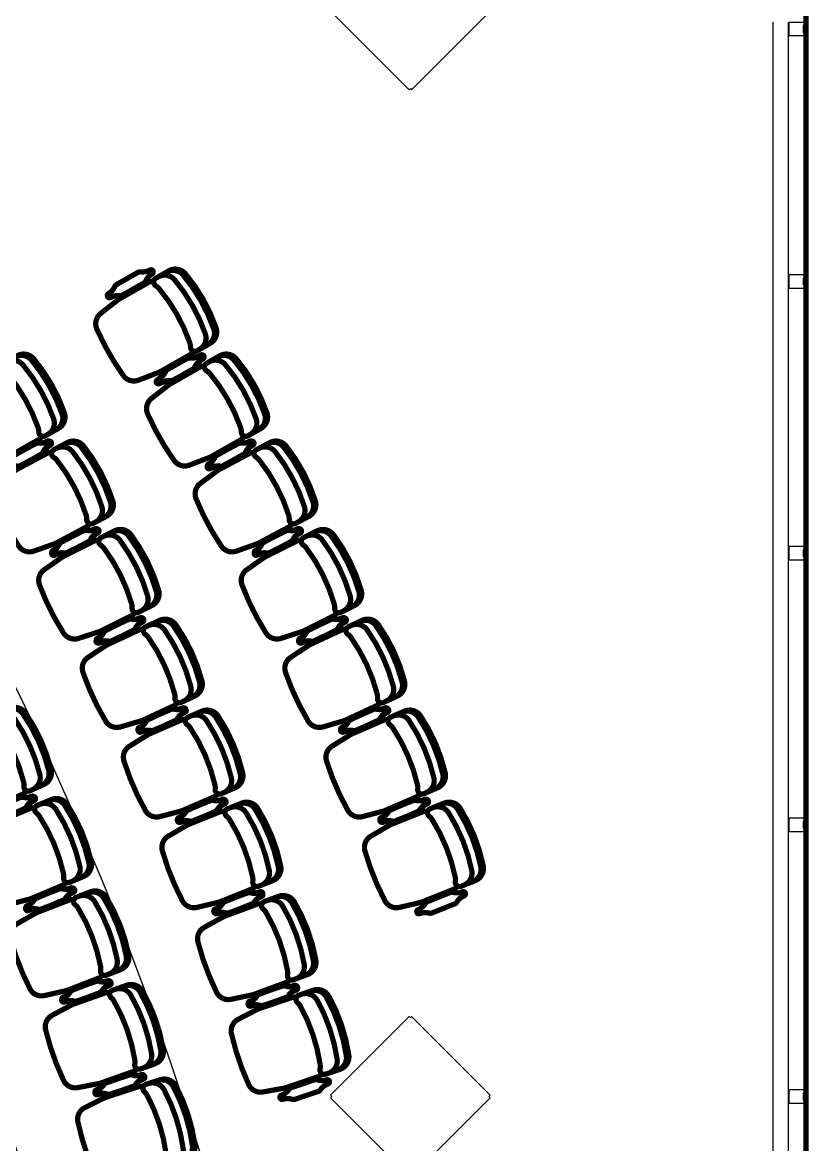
# Model space of a CAD drawing. Header units: metres. Extents: x -331 to 2982, y 362 to 2539.
# Drawn here: x 2875.97 to 2880.49, y 1351.55 to 1358.01 of the extents above; entities that cross this region are included whole.
import ezdxf

# ---------------------------------------------------------------- set-up
doc = ezdxf.new("R2010")
doc.units = ezdxf.units.M
doc.layers.get('0').update_dxf_attribs({"color": 251})
for name, color, linetype in [('CX', 251, 'Continuous'), ('Est', 251, 'Continuous'), ('Pis', 251, 'Continuous')]:
    doc.layers.add(name, color=color, linetype=linetype)

# ---------------------------------------------------------------- blocks, each defined once
blk = doc.blocks.new('XR_BL2_AND_MON-REV15$0$PERFIL_UNIT_ALCOA')
at = {"layer": 'CX', "color": 6}
for p, q in [((-21.3, 13.4), (-15.2, 13.4)), ((30.6, 13.4), (24.4, 13.4))]:
    blk.add_line(p, q, dxfattribs=at)
at = {"layer": 'CX'}
blk.add_lwpolyline([(-15.2, 19.2), (-15.2, 13.4), (-33.6, 13.4), (-33.6, 19.2), (-35.4, 19.2), (-35.4, 99.2), (44.6, 99.2), (44.6, 19.2), (42.9, 19.2), (42.9, 13.4), (24.4, 13.4), (24.4, 19.2)], close=True, dxfattribs=at)
blk = doc.blocks.new('XR_BL2_AND_MON-REV15$0$P_M')
at = {"layer": 'Est'}
blk.add_lwpolyline([(0.4596, -0.4313), (0.4525, -0.4243), (0.4596, -0.4172), (0.0071, 0.0354), (0, 0.0283), (-0.0071, 0.0354), (-0.4596, -0.4172), (-0.4525, -0.4243), (-0.4596, -0.4313), (-0.0071, -0.8839), (0, -0.8768), (0.0071, -0.8839)], close=True, dxfattribs=at)

msp = doc.modelspace()

# ---------------------------------------------------------------- linework, layer by layer
at = {"lineweight": 0}
msp.add_lwpolyline([(2869.5298, 1361.5637), (2869.5298, 1329.6266, 1.000162), (2878.2698, 1329.6252), (2878.2673, 1329.9558), (2880.2823, 1329.9558), (2880.2823, 1329.8808), (2880.4723, 1329.8808), (2880.4723, 1361.2808), (2880.2823, 1361.2808), (2880.2823, 1361.2058), (2878.2698, 1361.2058, 1.0398), (2869.5298, 1361.5663, 0.005135)], format="xyb", close=True, dxfattribs=at)
at = {"layer": 'Pis'}
for p, q in [((2880.2823, 1358.0108), (2880.2823, 1348.6986)), ((2880.3723, 1348.6975), (2880.3723, 1358.0108)), ((2880.3723, 1348.6975), (2880.3723, 1358.0108)), ((2880.4622, 1348.6975), (2880.4622, 1358.0108)), ((2880.4723, 1348.6975), (2880.4723, 1358.0108))]:
    msp.add_line(p, q, dxfattribs=at)
at = {"layer": 'Pis', "const_width": 0.03}
for points in [[(2869.5298, 1361.5637), (2869.5298, 1329.6266, 1.000162), (2878.2698, 1329.6252), (2878.2673, 1329.9558), (2880.2823, 1329.9558), (2880.2823, 1329.8808), (2880.4723, 1329.8808), (2880.4723, 1361.2808), (2880.2823, 1361.2808), (2880.2823, 1361.2058), (2878.2698, 1361.2058, 1.0398), (2869.5298, 1361.5663, 0.005135)], [(2876.5406, 1356.4394), (2876.666, 1356.5106, 0.164851), (2876.6745, 1356.5202, -0.162089), (2876.7117, 1356.5625, 1), (2876.6994, 1356.5842, -0.162089), (2876.644, 1356.5739, 0.164851), (2876.6314, 1356.5714), (2876.5061, 1356.5003, 0.164851), (2876.4975, 1356.4907, -0.162089), (2876.4603, 1356.4484, 1), (2876.4726, 1356.4266, -0.162089), (2876.528, 1356.437, 0.164851)], [(2876.9281, 1356.1669, 0.08991), (2876.7519, 1356.477, 0.086278), (2876.7323, 1356.4936, -0.57735), (2876.7326, 1356.5369), (2876.8084, 1356.58, -0.36261), (2876.903, 1356.5629, -0.08991), (2877.0792, 1356.2527, -0.36261), (2877.0455, 1356.1626), (2876.9697, 1356.1196, -0.57735), (2876.9324, 1356.1415, 0.086278)], [(2876.0557, 1355.678, 0.08991), (2875.8794, 1355.9882, 0.086278), (2875.8598, 1356.0048, -0.57735), (2875.8601, 1356.0481), (2875.9359, 1356.0912, -0.36261), (2876.0305, 1356.074, -0.08991), (2876.2067, 1355.7638, -0.36261), (2876.173, 1355.6738), (2876.0972, 1355.6308, -0.57735), (2876.0599, 1355.6527, 0.086278)], [(2876.7791, 1355.9951, -0.164851), (2876.7876, 1356.0047), (2876.9129, 1356.0758, -0.164851), (2876.9255, 1356.0783, 0.162089), (2876.9809, 1356.0886, -1), (2876.9933, 1356.0669, 0.162089), (2876.956, 1356.0246, -0.164851), (2876.9475, 1356.015), (2876.8222, 1355.9438, -0.164851), (2876.8096, 1355.9414, 0.162089), (2876.7542, 1355.931, -1), (2876.7418, 1355.9528, 0.162089)], [(2876.8332, 1355.9506), (2876.9585, 1356.0217, 0.164851), (2876.967, 1356.0313, -0.162089), (2877.0042, 1356.0736, 1), (2876.9919, 1356.0954, -0.162089), (2876.9365, 1356.085, 0.164851), (2876.9239, 1356.0826), (2876.7986, 1356.0114, 0.164851), (2876.79, 1356.0018, -0.162089), (2876.7528, 1355.9595, 1), (2876.7651, 1355.9378, -0.162089), (2876.8205, 1355.9481, 0.164851)], [(2877.2206, 1355.678, 0.08991), (2877.0444, 1355.9882, 0.086278), (2877.0248, 1356.0048, -0.57735), (2877.0251, 1356.0481), (2877.1009, 1356.0912, -0.36261), (2877.1955, 1356.074, -0.08991), (2877.3717, 1355.7638, -0.36261), (2877.338, 1355.6738), (2877.2622, 1355.6308, -0.57735), (2877.2249, 1355.6527, 0.086278)], [(2875.9066, 1355.5062, -0.164851), (2875.9151, 1355.5158), (2876.0404, 1355.587, -0.164851), (2876.0531, 1355.5894, 0.162089), (2876.1085, 1355.5998, -1), (2876.1208, 1355.578, 0.162089), (2876.0836, 1355.5357, -0.164851), (2876.075, 1355.5261), (2875.9497, 1355.4549, -0.164851), (2875.9371, 1355.4525, 0.162089), (2875.8817, 1355.4422, -1), (2875.8694, 1355.4639, 0.162089)], [(2875.9518, 1355.4584), (2876.079, 1355.5262, 0.164851), (2876.0878, 1355.5355, -0.162089), (2876.1262, 1355.5768, 1), (2876.1144, 1355.5989, -0.162089), (2876.0588, 1355.5901, 0.164851), (2876.0461, 1355.588), (2875.9189, 1355.5202, 0.164851), (2875.9101, 1355.5108, -0.162089), (2875.8717, 1355.4696, 1), (2875.8835, 1355.4475, -0.162089), (2875.9392, 1355.4563, 0.164851)], [(2876.3318, 1355.1755, 0.08991), (2876.164, 1355.4903, 0.086278), (2876.1449, 1355.5075, -0.57735), (2876.1464, 1355.5507), (2876.2233, 1355.5917, -0.36261), (2876.3174, 1355.5721, -0.08991), (2876.4852, 1355.2572, -0.36261), (2876.449, 1355.1681), (2876.3721, 1355.1271, -0.57735), (2876.3354, 1355.1501, 0.086278)], [(2877.0716, 1355.5062, -0.164851), (2877.0801, 1355.5158), (2877.2054, 1355.587, -0.164851), (2877.218, 1355.5894, 0.162089), (2877.2735, 1355.5998, -1), (2877.2858, 1355.578, 0.162089), (2877.2486, 1355.5357, -0.164851), (2877.24, 1355.5261), (2877.1147, 1355.4549, -0.164851), (2877.1021, 1355.4525, 0.162089), (2877.0467, 1355.4422, -1), (2877.0343, 1355.4639, 0.162089)], [(2877.1168, 1355.4584), (2877.244, 1355.5262, 0.164851), (2877.2528, 1355.5355, -0.162089), (2877.2912, 1355.5768, 1), (2877.2794, 1355.5989, -0.162089), (2877.2238, 1355.5901, 0.164851), (2877.2111, 1355.588), (2877.0839, 1355.5202, 0.164851), (2877.0751, 1355.5108, -0.162089), (2877.0367, 1355.4696, 1), (2877.0485, 1355.4475, -0.162089), (2877.1042, 1355.4563, 0.164851)], [(2877.4968, 1355.1755, 0.08991), (2877.329, 1355.4903, 0.086278), (2877.3099, 1355.5075, -0.57735), (2877.3114, 1355.5507), (2877.3883, 1355.5917, -0.36261), (2877.4824, 1355.5721, -0.08991), (2877.6501, 1355.2572, -0.36261), (2877.614, 1355.1681), (2877.5371, 1355.1271, -0.57735), (2877.5003, 1355.1501, 0.086278)], [(2876.1782, 1355.0078, -0.164851), (2876.187, 1355.0172), (2876.3142, 1355.0849, -0.164851), (2876.3268, 1355.087, 0.162089), (2876.3825, 1355.0959, -1), (2876.3942, 1355.0738, 0.162089), (2876.3559, 1355.0325, -0.164851), (2876.3471, 1355.0232), (2876.2199, 1354.9554, -0.164851), (2876.2072, 1354.9533, 0.162089), (2876.1516, 1354.9445, -1), (2876.1398, 1354.9665, 0.162089)], [(2876.2214, 1354.9584), (2876.3503, 1355.0227, 0.164851), (2876.3594, 1355.0318, -0.162089), (2876.3989, 1355.072, 1), (2876.3877, 1355.0944, -0.162089), (2876.3318, 1355.0871, 0.164851), (2876.3191, 1355.0854), (2876.1901, 1355.021, 0.164851), (2876.1811, 1355.0119, -0.162089), (2876.1416, 1354.9717, 1), (2876.1528, 1354.9493, -0.162089), (2876.2086, 1354.9567, 0.164851)], [(2876.5936, 1354.6653, 0.08991), (2876.4344, 1354.9846, 0.086278), (2876.4157, 1355.0022, -0.57735), (2876.4183, 1355.0454), (2876.4963, 1355.0843, -0.36261), (2876.5898, 1355.0621, -0.08991), (2876.7491, 1354.7428, -0.36261), (2876.7105, 1354.6548), (2876.6325, 1354.6159, -0.57735), (2876.5964, 1354.6398, 0.086278)], [(2877.3432, 1355.0078, -0.164851), (2877.352, 1355.0172), (2877.4791, 1355.0849, -0.164851), (2877.4918, 1355.087, 0.162089), (2877.5475, 1355.0959, -1), (2877.5592, 1355.0738, 0.162089), (2877.5209, 1355.0325, -0.164851), (2877.5121, 1355.0232), (2877.3849, 1354.9554, -0.164851), (2877.3722, 1354.9533, 0.162089), (2877.3165, 1354.9445, -1), (2877.3048, 1354.9665, 0.162089)], [(2877.3864, 1354.9584), (2877.5153, 1355.0227, 0.164851), (2877.5244, 1355.0318, -0.162089), (2877.5639, 1355.072, 1), (2877.5527, 1355.0944, -0.162089), (2877.4968, 1355.0871, 0.164851), (2877.4841, 1355.0854), (2877.3551, 1355.021, 0.164851), (2877.3461, 1355.0119, -0.162089), (2877.3066, 1354.9717, 1), (2877.3178, 1354.9493, -0.162089), (2877.3736, 1354.9567, 0.164851)], [(2877.7586, 1354.6653, 0.08991), (2877.5993, 1354.9846, 0.086278), (2877.5807, 1355.0022, -0.57735), (2877.5833, 1355.0454), (2877.6613, 1355.0843, -0.36261), (2877.7548, 1355.0621, -0.08991), (2877.914, 1354.7428, -0.36261), (2877.8755, 1354.6548), (2877.7975, 1354.6159, -0.57735), (2877.7614, 1354.6398, 0.086278)], [(2876.4354, 1354.5018, -0.164851), (2876.4445, 1354.5109), (2876.5735, 1354.5753, -0.164851), (2876.5862, 1354.577, 0.162089), (2876.6421, 1354.5843, -1), (2876.6532, 1354.562, 0.162089), (2876.6137, 1354.5217, -0.164851), (2876.6047, 1354.5126), (2876.4757, 1354.4483, -0.164851), (2876.463, 1354.4466, 0.162089), (2876.4071, 1354.4392, -1), (2876.396, 1354.4616, 0.162089)], [(2876.4765, 1354.4509), (2876.6071, 1354.5117, 0.164851), (2876.6164, 1354.5206, -0.162089), (2876.657, 1354.5597, 1), (2876.6464, 1354.5824, -0.162089), (2876.5904, 1354.5766, 0.164851), (2876.5776, 1354.5752), (2876.4469, 1354.5144, 0.164851), (2876.4377, 1354.5055, -0.162089), (2876.3971, 1354.4663, 1), (2876.4076, 1354.4437, -0.162089), (2876.4637, 1354.4495, 0.164851)], [(2876.8406, 1354.1479, 0.08991), (2876.6901, 1354.4713, 0.086278), (2876.6719, 1354.4894, -0.57735), (2876.6757, 1354.5326), (2876.7547, 1354.5693, -0.36261), (2876.8476, 1354.5446, -0.08991), (2876.9981, 1354.2212, -0.36261), (2876.9572, 1354.1342), (2876.8782, 1354.0974, -0.57735), (2876.8428, 1354.1223, 0.086278)], [(2877.6004, 1354.5018, -0.164851), (2877.6095, 1354.5109), (2877.7385, 1354.5753, -0.164851), (2877.7512, 1354.577, 0.162089), (2877.8071, 1354.5843, -1), (2877.8182, 1354.562, 0.162089), (2877.7787, 1354.5217, -0.164851), (2877.7697, 1354.5126), (2877.6407, 1354.4483, -0.164851), (2877.628, 1354.4466, 0.162089), (2877.5721, 1354.4392, -1), (2877.561, 1354.4616, 0.162089)], [(2877.6415, 1354.4509), (2877.7721, 1354.5117, 0.164851), (2877.7814, 1354.5206, -0.162089), (2877.822, 1354.5597, 1), (2877.8114, 1354.5824, -0.162089), (2877.7554, 1354.5766, 0.164851), (2877.7426, 1354.5752), (2877.6119, 1354.5144, 0.164851), (2877.6026, 1354.5055, -0.162089), (2877.5621, 1354.4663, 1), (2877.5726, 1354.4437, -0.162089), (2877.6287, 1354.4495, 0.164851)], [(2878.0056, 1354.1479, 0.08991), (2877.8551, 1354.4713, 0.086278), (2877.8369, 1354.4894, -0.57735), (2877.8407, 1354.5326), (2877.9197, 1354.5693, -0.36261), (2878.0126, 1354.5446, -0.08991), (2878.1631, 1354.2212, -0.36261), (2878.1222, 1354.1342), (2878.0432, 1354.0974, -0.57735), (2878.0078, 1354.1223, 0.086278)], [(2875.9724, 1353.6402, 0.08991), (2875.8246, 1353.9649, 0.086278), (2875.8066, 1353.9832, -0.57735), (2875.8107, 1354.0263), (2875.8901, 1354.0624, -0.36261), (2875.9827, 1354.0369, -0.08991), (2876.1305, 1353.7122, -0.36261), (2876.0889, 1353.6255), (2876.0096, 1353.5894, -0.57735), (2875.9743, 1353.6146, 0.086278)], [(2876.6781, 1353.9887, -0.164851), (2876.6874, 1353.9976), (2876.8181, 1354.0584, -0.164851), (2876.8308, 1354.0598, 0.162089), (2876.8869, 1354.0656, -1), (2876.8975, 1354.0429, 0.162089), (2876.8569, 1354.0038, -0.164851), (2876.8476, 1353.9949), (2876.717, 1353.9341, -0.164851), (2876.7042, 1353.9327, 0.162089), (2876.6481, 1353.9269, -1), (2876.6376, 1353.9496, 0.162089)], [(2876.717, 1353.9363), (2876.8493, 1353.9935, 0.164851), (2876.8588, 1354.0022, -0.162089), (2876.9004, 1354.0402, 1), (2876.8905, 1354.0631, -0.162089), (2876.8343, 1354.0588, 0.164851), (2876.8215, 1354.0578), (2876.6892, 1354.0005, 0.164851), (2876.6797, 1353.9919, -0.162089), (2876.6381, 1353.9539, 1), (2876.648, 1353.931, -0.162089), (2876.7042, 1353.9353, 0.164851)], [(2877.0729, 1353.6235, 0.08991), (2876.9311, 1353.9509, 0.086278), (2876.9134, 1353.9696, -0.57735), (2876.9184, 1354.0126), (2876.9984, 1354.0472, -0.36261), (2877.0906, 1354.0199, -0.08991), (2877.2323, 1353.6925, -0.36261), (2877.1891, 1353.6067), (2877.1091, 1353.5721, -0.57735), (2877.0743, 1353.5979, 0.086278)], [(2877.8431, 1353.9887, -0.164851), (2877.8524, 1353.9976), (2877.9831, 1354.0584, -0.164851), (2877.9958, 1354.0598, 0.162089), (2878.0519, 1354.0656, -1), (2878.0625, 1354.0429, 0.162089), (2878.0219, 1354.0038, -0.164851), (2878.0126, 1353.9949), (2877.882, 1353.9341, -0.164851), (2877.8692, 1353.9327, 0.162089), (2877.8131, 1353.9269, -1), (2877.8026, 1353.9496, 0.162089)], [(2877.882, 1353.9363), (2878.0143, 1353.9935, 0.164851), (2878.0238, 1354.0022, -0.162089), (2878.0654, 1354.0402, 1), (2878.0555, 1354.0631, -0.162089), (2877.9993, 1354.0588, 0.164851), (2877.9865, 1354.0578), (2877.8542, 1354.0005, 0.164851), (2877.8447, 1353.9919, -0.162089), (2877.8031, 1353.9539, 1), (2877.813, 1353.931, -0.162089), (2877.8692, 1353.9353, 0.164851)], [(2878.2378, 1353.6235, 0.08991), (2878.0961, 1353.9509, 0.086278), (2878.0784, 1353.9696, -0.57735), (2878.0834, 1354.0126), (2878.1634, 1354.0472, -0.36261), (2878.2556, 1354.0199, -0.08991), (2878.3973, 1353.6925, -0.36261), (2878.3541, 1353.6067), (2878.2741, 1353.5721, -0.57735), (2878.2393, 1353.5979, 0.086278)], [(2875.8086, 1353.4824, -0.164851), (2875.8179, 1353.4912), (2875.9491, 1353.5509, -0.164851), (2875.9619, 1353.5522, 0.162089), (2876.018, 1353.5576, -1), (2876.0284, 1353.5348, 0.162089), (2875.9875, 1353.496, -0.164851), (2875.9781, 1353.4872), (2875.8469, 1353.4275, -0.164851), (2875.8342, 1353.4262, 0.162089), (2875.7781, 1353.4209, -1), (2875.7677, 1353.4436, 0.162089)], [(2875.8489, 1353.4307), (2875.9817, 1353.4866, 0.164851), (2875.9913, 1353.4951, -0.162089), (2876.0333, 1353.5327, 1), (2876.0236, 1353.5558, -0.162089), (2875.9673, 1353.552, 0.164851), (2875.9545, 1353.5511), (2875.8217, 1353.4952, 0.164851), (2875.8121, 1353.4867, -0.162089), (2875.7701, 1353.4491, 1), (2875.7798, 1353.426, -0.162089), (2875.836, 1353.4298, 0.164851)], [(2876.2015, 1353.1143, 0.08991), (2876.0631, 1353.4432, 0.086278), (2876.0456, 1353.462, -0.57735), (2876.051, 1353.5049), (2876.1313, 1353.5387, -0.36261), (2876.2232, 1353.5106, -0.08991), (2876.3617, 1353.1818, -0.36261), (2876.3175, 1353.0963), (2876.2372, 1353.0625, -0.57735), (2876.2027, 1353.0887, 0.086278)], [(2876.9427, 1353.415), (2877.0765, 1353.4686, 0.164851), (2877.0862, 1353.477, -0.162089), (2877.1288, 1353.5139, 1), (2877.1195, 1353.5371, -0.162089), (2877.0632, 1353.5343, 0.164851), (2877.0504, 1353.5336), (2876.9167, 1353.48, 0.164851), (2876.9069, 1353.4716, -0.162089), (2876.8643, 1353.4347, 1), (2876.8736, 1353.4115, -0.162089), (2876.9299, 1353.4143, 0.164851)], [(2876.9061, 1353.4688, -0.164851), (2876.9157, 1353.4774), (2877.0479, 1353.5347, -0.164851), (2877.0607, 1353.5357, 0.162089), (2877.1169, 1353.54, -1), (2877.1268, 1353.5171, 0.162089), (2877.0852, 1353.4791, -0.164851), (2877.0757, 1353.4704), (2876.9435, 1353.4132, -0.164851), (2876.9307, 1353.4122, 0.162089), (2876.8745, 1353.4079, -1), (2876.8645, 1353.4308, 0.162089)], [(2877.2899, 1353.0927, 0.08991), (2877.1571, 1353.4238, 0.086278), (2877.1399, 1353.4429, -0.57735), (2877.1461, 1353.4858), (2877.227, 1353.5182, -0.36261), (2877.3184, 1353.4885, -0.08991), (2877.4512, 1353.1574, -0.36261), (2877.4057, 1353.0727), (2877.3248, 1353.0403, -0.57735), (2877.2907, 1353.067, 0.086278)], [(2878.1077, 1353.415), (2878.2415, 1353.4686, 0.164851), (2878.2512, 1353.477, -0.162089), (2878.2938, 1353.5139, 1), (2878.2845, 1353.5371, -0.162089), (2878.2282, 1353.5343, 0.164851), (2878.2154, 1353.5336), (2878.0817, 1353.48, 0.164851), (2878.0719, 1353.4716, -0.162089), (2878.0293, 1353.4347, 1), (2878.0386, 1353.4115, -0.162089), (2878.0949, 1353.4143, 0.164851)], [(2878.0711, 1353.4688, -0.164851), (2878.0807, 1353.4774), (2878.2129, 1353.5347, -0.164851), (2878.2257, 1353.5357, 0.162089), (2878.2819, 1353.54, -1), (2878.2918, 1353.5171, 0.162089), (2878.2502, 1353.4791, -0.164851), (2878.2407, 1353.4704), (2878.1085, 1353.4132, -0.164851), (2878.0957, 1353.4122, 0.162089), (2878.0395, 1353.4079, -1), (2878.0295, 1353.4308, 0.162089)], [(2878.4549, 1353.0927, 0.08991), (2878.3221, 1353.4238, 0.086278), (2878.3049, 1353.4429, -0.57735), (2878.3111, 1353.4858), (2878.392, 1353.5182, -0.36261), (2878.4834, 1353.4885, -0.08991), (2878.6162, 1353.1574, -0.36261), (2878.5706, 1353.0727), (2878.4898, 1353.0403, -0.57735), (2878.4557, 1353.067, 0.086278)], [(2876.0333, 1352.9613, -0.164851), (2876.0429, 1352.9698), (2876.1757, 1353.0258, -0.164851), (2876.1885, 1353.0267, 0.162089), (2876.2447, 1353.0304, -1), (2876.2544, 1353.0074, 0.162089), (2876.2125, 1352.9698, -0.164851), (2876.2028, 1352.9612), (2876.07, 1352.9053, -0.164851), (2876.0572, 1352.9044, 0.162089), (2876.001, 1352.9007, -1), (2875.9913, 1352.9237, 0.162089)], [(2876.0713, 1352.9081), (2876.2056, 1352.9602, 0.164851), (2876.2155, 1352.9684, -0.162089), (2876.2585, 1353.0048, 1), (2876.2495, 1353.0281, -0.162089), (2876.1932, 1353.026, 0.164851), (2876.1803, 1353.0255), (2876.046, 1352.9734, 0.164851), (2876.0361, 1352.9651, -0.162089), (2875.9931, 1352.9287, 1), (2876.0021, 1352.9054, -0.162089), (2876.0584, 1352.9076, 0.164851)], [(2876.4147, 1352.5818, 0.08991), (2876.2858, 1352.9145, 0.086278), (2876.2688, 1352.9337, -0.57735), (2876.2754, 1352.9765), (2876.3567, 1353.008, -0.36261), (2876.4478, 1352.9773, -0.08991), (2876.5767, 1352.6446, -0.36261), (2876.5302, 1352.5605), (2876.4489, 1352.529, -0.57735), (2876.4152, 1352.5561, 0.086278)], [(2877.1519, 1352.8868), (2877.287, 1352.9369, 0.164851), (2877.297, 1352.9449, -0.162089), (2877.3406, 1352.9807, 1), (2877.3319, 1353.0041, -0.162089), (2877.2756, 1353.0029, 0.164851), (2877.2627, 1353.0025), (2877.1276, 1352.9525, 0.164851), (2877.1176, 1352.9444, -0.162089), (2877.074, 1352.9087, 1), (2877.0827, 1352.8852, -0.162089), (2877.139, 1352.8865, 0.164851)], [(2877.1191, 1352.9426, -0.164851), (2877.1289, 1352.9509), (2877.2626, 1353.0046, -0.164851), (2877.2754, 1353.0053, 0.162089), (2877.3317, 1353.0081, -1), (2877.341, 1352.9849, 0.162089), (2877.2984, 1352.948, -0.164851), (2877.2887, 1352.9396), (2877.1549, 1352.886, -0.164851), (2877.1421, 1352.8853, 0.162089), (2877.0858, 1352.8825, -1), (2877.0765, 1352.9057, 0.162089)], [(2877.4903, 1352.5553, 0.08991), (2877.3665, 1352.8899, 0.086278), (2877.3498, 1352.9094, -0.57735), (2877.3571, 1352.9521), (2877.4388, 1352.9824, -0.36261), (2877.5294, 1352.9502, -0.08991), (2877.6532, 1352.6156, -0.36261), (2877.6054, 1352.5322), (2877.5237, 1352.502, -0.57735), (2877.4903, 1352.5296, 0.086278)], [(2878.2841, 1352.9426, -0.164851), (2878.2939, 1352.9509), (2878.4276, 1353.0046, -0.164851), (2878.4404, 1353.0053, 0.162089), (2878.4967, 1353.0081, -1), (2878.506, 1352.9849, 0.162089), (2878.4634, 1352.948, -0.164851), (2878.4537, 1352.9396), (2878.3199, 1352.886, -0.164851), (2878.3071, 1352.8853, 0.162089), (2878.2508, 1352.8825, -1), (2878.2415, 1352.9057, 0.162089)], [(2876.2422, 1352.4337, -0.164851), (2876.252, 1352.4419), (2876.3864, 1352.494, -0.164851), (2876.3992, 1352.4946, 0.162089), (2876.4555, 1352.4967, -1), (2876.4646, 1352.4734, 0.162089), (2876.4215, 1352.437, -0.164851), (2876.4117, 1352.4287), (2876.2773, 1352.3767, -0.164851), (2876.2645, 1352.3761, 0.162089), (2876.2082, 1352.374, -1), (2876.1991, 1352.3973, 0.162089)], [(2876.2779, 1352.3791), (2876.4137, 1352.4273, 0.164851), (2876.4238, 1352.4353, -0.162089), (2876.4678, 1352.4704, 1), (2876.4595, 1352.494, -0.162089), (2876.4031, 1352.4935, 0.164851), (2876.3903, 1352.4933), (2876.2545, 1352.4451, 0.164851), (2876.2444, 1352.4371, -0.162089), (2876.2003, 1352.402, 1), (2876.2087, 1352.3784, -0.162089), (2876.265, 1352.3789, 0.164851)], [(2876.6118, 1352.0431, 0.08991), (2876.4925, 1352.3793, 0.086278), (2876.4761, 1352.3991, -0.57735), (2876.4839, 1352.4416), (2876.566, 1352.4708, -0.36261), (2876.6562, 1352.4374, -0.08991), (2876.7756, 1352.1012, -0.36261), (2876.7267, 1352.0185), (2876.6445, 1351.9893, -0.57735), (2876.6116, 1352.0174, 0.086278)], [(2877.3491, 1352.3541), (2877.4855, 1352.4005, 0.164851), (2877.4957, 1352.4083, -0.162089), (2877.5402, 1352.4428, 1), (2877.5322, 1352.4665, -0.162089), (2877.4758, 1352.4667, 0.164851), (2877.463, 1352.4667), (2877.3265, 1352.4204, 0.164851), (2877.3164, 1352.4126, -0.162089), (2877.2718, 1352.378, 1), (2877.2799, 1352.3544, -0.162089), (2877.3362, 1352.3541, 0.164851)], [(2877.3154, 1352.4098, -0.164851), (2877.3254, 1352.4179), (2877.4606, 1352.4679, -0.164851), (2877.4734, 1352.4683, 0.162089), (2877.5298, 1352.4696, -1), (2877.5384, 1352.4461, 0.162089), (2877.4948, 1352.4104, -0.164851), (2877.4849, 1352.4023), (2877.3497, 1352.3523, -0.164851), (2877.3369, 1352.3519, 0.162089), (2877.2805, 1352.3507, -1), (2877.2718, 1352.3741, 0.162089)], [(2877.6784, 1352.0135, 0.08991), (2877.5636, 1352.3513, 0.086278), (2877.5475, 1352.3713, -0.57735), (2877.5559, 1352.4138), (2877.6385, 1352.4418, -0.36261), (2877.7282, 1352.4072, -0.08991), (2877.8429, 1352.0694, -0.36261), (2877.7928, 1351.9873), (2877.7103, 1351.9593, -0.57735), (2877.6777, 1351.9879, 0.086278)], [(2876.4351, 1351.9, -0.164851), (2876.4452, 1351.9079), (2876.581, 1351.9561, -0.164851), (2876.5938, 1351.9563, 0.162089), (2876.6502, 1351.9568, -1), (2876.6586, 1351.9333, 0.162089), (2876.6145, 1351.8981, -0.164851), (2876.6044, 1351.8902), (2876.4686, 1351.842, -0.164851), (2876.4558, 1351.8418, 0.162089), (2876.3994, 1351.8413, -1), (2876.391, 1351.8648, 0.162089)], [(2876.4683, 1351.844), (2876.6054, 1351.8883, 0.164851), (2876.6157, 1351.896, -0.162089), (2876.6607, 1351.9299, 1), (2876.6531, 1351.9536, -0.162089), (2876.5967, 1351.9548, 0.164851), (2876.5839, 1351.9549), (2876.4467, 1351.9106, 0.164851), (2876.4364, 1351.903, -0.162089), (2876.3914, 1351.8691, 1), (2876.3991, 1351.8453, -0.162089), (2876.4554, 1351.8442, 0.164851)], [(2876.7925, 1351.4986, 0.08991), (2876.6828, 1351.8381, 0.086278), (2876.6669, 1351.8583, -0.57735), (2876.676, 1351.9006), (2876.7589, 1351.9274, -0.36261), (2876.8481, 1351.8915, -0.08991), (2876.9578, 1351.552, -0.36261), (2876.9065, 1351.4707), (2876.8236, 1351.4439, -0.57735), (2876.7915, 1351.4729, 0.086278)], [(2877.4997, 1351.8729, -0.164851), (2877.5098, 1351.8807), (2877.6463, 1351.927, -0.164851), (2877.6591, 1351.927, 0.162089), (2877.7155, 1351.9268, -1), (2877.7235, 1351.9031, 0.162089), (2877.679, 1351.8685, -0.164851), (2877.6688, 1351.8607), (2877.5324, 1351.8144, -0.164851), (2877.5195, 1351.8144, 0.162089), (2877.4632, 1351.8146, -1), (2877.4551, 1351.8383, 0.162089)]]:
    msp.add_lwpolyline(points, format="xyb", close=True, dxfattribs=at)
msp.add_lwpolyline([(2880.4622, 1358.0108), (2880.4723, 1358.0108)], dxfattribs=at)
for points in [[(2876.7466, 1356.5449, -0.36261), (2876.8412, 1356.5278, -0.08991), (2877.0175, 1356.2176, -0.36261), (2876.9837, 1356.1276)], [(2876.7953, 1356.5726, -0.36261), (2876.8899, 1356.5555, -0.08991), (2877.0662, 1356.2453, -0.36261), (2877.0324, 1356.1552)], [(2876.7205, 1356.5202, 0.149389), (2876.6919, 1356.5138), (2876.5245, 1356.4187, 0.03724), (2876.5122, 1356.4104), (2876.4158, 1356.3348, 0.342214), (2876.3934, 1356.2456, 0.051556), (2876.5458, 1355.9774, 0.342214), (2876.6338, 1355.951), (2876.7482, 1355.995, 0.03724), (2876.7616, 1356.0014), (2876.929, 1356.0965, 0.149389), (2876.9491, 1356.1177)], [(2875.9229, 1356.0837, -0.36261), (2876.0175, 1356.0666, -0.08991), (2876.1937, 1355.7564, -0.36261), (2876.16, 1355.6664)], [(2877.0878, 1356.0837, -0.36261), (2877.1824, 1356.0666, -0.08991), (2877.3587, 1355.7564, -0.36261), (2877.3249, 1355.6664)], [(2875.848, 1356.0314, 0.149389), (2875.8195, 1356.025), (2875.652, 1355.9299, 0.03724), (2875.6397, 1355.9216), (2875.5433, 1355.8459, 0.342214), (2875.5209, 1355.7568, 0.051556), (2875.6733, 1355.4885, 0.342214), (2875.7613, 1355.4621), (2875.8757, 1355.5062, 0.03724), (2875.8892, 1355.5125), (2876.0566, 1355.6077, 0.149389), (2876.0766, 1355.6289)], [(2875.8741, 1356.0561, -0.36261), (2875.9687, 1356.0389, -0.08991), (2876.145, 1355.7287, -0.36261), (2876.1112, 1355.6387)], [(2877.013, 1356.0314, 0.149389), (2876.9845, 1356.025), (2876.817, 1355.9299, 0.03724), (2876.8047, 1355.9216), (2876.7083, 1355.8459, 0.342214), (2876.6859, 1355.7568, 0.051556), (2876.8383, 1355.4885, 0.342214), (2876.9263, 1355.4621), (2877.0407, 1355.5062, 0.03724), (2877.0541, 1355.5125), (2877.2216, 1355.6077, 0.149389), (2877.2416, 1355.6289)], [(2877.0391, 1356.0561, -0.36261), (2877.1337, 1356.0389, -0.08991), (2877.31, 1355.7287, -0.36261), (2877.2762, 1355.6387)], [(2876.1606, 1355.5583, -0.36261), (2876.2547, 1355.5387, -0.08991), (2876.4225, 1355.2238, -0.36261), (2876.3863, 1355.1347)], [(2876.21, 1355.5847, -0.36261), (2876.3041, 1355.565, -0.08991), (2876.4719, 1355.2502, -0.36261), (2876.4358, 1355.1611)], [(2877.3256, 1355.5583, -0.36261), (2877.4197, 1355.5387, -0.08991), (2877.5875, 1355.2238, -0.36261), (2877.5513, 1355.1347)], [(2877.375, 1355.5847, -0.36261), (2877.4691, 1355.565, -0.08991), (2877.6369, 1355.2502, -0.36261), (2877.6008, 1355.1611)], [(2876.1338, 1355.5344, 0.149389), (2876.1051, 1355.5288), (2875.9352, 1355.4382, 0.03724), (2875.9226, 1355.4303), (2875.8242, 1355.3572, 0.342214), (2875.7994, 1355.2687, 0.051556), (2875.9445, 1354.9964, 0.342214), (2876.0318, 1354.9676), (2876.1473, 1355.0086, 0.03724), (2876.1609, 1355.0146), (2876.3308, 1355.1051, 0.149389), (2876.3515, 1355.1258)], [(2877.2988, 1355.5344, 0.149389), (2877.2701, 1355.5288), (2877.1002, 1355.4382, 0.03724), (2877.0876, 1355.4303), (2876.9892, 1355.3572, 0.342214), (2876.9644, 1355.2687, 0.051556), (2877.1095, 1354.9964, 0.342214), (2877.1968, 1354.9676), (2877.3123, 1355.0086, 0.03724), (2877.3259, 1355.0146), (2877.4958, 1355.1051, 0.149389), (2877.5165, 1355.1258)], [(2876.4327, 1355.0526, -0.36261), (2876.5263, 1355.0304, -0.08991), (2876.6855, 1354.7112, -0.36261), (2876.6469, 1354.6231)], [(2876.4829, 1355.0776, -0.36261), (2876.5764, 1355.0554, -0.08991), (2876.7356, 1354.7362, -0.36261), (2876.6971, 1354.6481)], [(2877.5977, 1355.0526, -0.36261), (2877.6913, 1355.0304, -0.08991), (2877.8505, 1354.7112, -0.36261), (2877.8119, 1354.6231)], [(2877.6479, 1355.0776, -0.36261), (2877.7414, 1355.0554, -0.08991), (2877.9006, 1354.7362, -0.36261), (2877.8621, 1354.6481)], [(2876.4053, 1355.0294, 0.149389), (2876.3765, 1355.0246), (2876.2042, 1354.9386, 0.03724), (2876.1914, 1354.931), (2876.091, 1354.8607, 0.342214), (2876.0639, 1354.7729, 0.051556), (2876.2016, 1354.4968, 0.342214), (2876.288, 1354.4656), (2876.4046, 1354.5035, 0.03724), (2876.4184, 1354.5091), (2876.5907, 1354.595, 0.149389), (2876.6119, 1354.6151)], [(2877.5703, 1355.0294, 0.149389), (2877.5415, 1355.0246), (2877.3692, 1354.9386, 0.03724), (2877.3564, 1354.931), (2877.256, 1354.8607, 0.342214), (2877.2289, 1354.7729, 0.051556), (2877.3665, 1354.4968, 0.342214), (2877.453, 1354.4656), (2877.5696, 1354.5035, 0.03724), (2877.5834, 1354.5091), (2877.7557, 1354.595, 0.149389), (2877.7769, 1354.6151)], [(2876.6903, 1354.5394, -0.36261), (2876.7832, 1354.5146, -0.08991), (2876.9337, 1354.1912, -0.36261), (2876.8928, 1354.1042)], [(2876.7411, 1354.563, -0.36261), (2876.834, 1354.5383, -0.08991), (2876.9845, 1354.2148, -0.36261), (2876.9436, 1354.1278)], [(2877.8553, 1354.5394, -0.36261), (2877.9482, 1354.5146, -0.08991), (2878.0987, 1354.1912, -0.36261), (2878.0578, 1354.1042)], [(2877.9061, 1354.563, -0.36261), (2877.999, 1354.5383, -0.08991), (2878.1495, 1354.2148, -0.36261), (2878.1086, 1354.1278)], [(2876.6623, 1354.5169, 0.149389), (2876.6333, 1354.5128), (2876.4587, 1354.4316, 0.03724), (2876.4458, 1354.4243), (2876.3435, 1354.3567, 0.342214), (2876.314, 1354.2697, 0.051556), (2876.4442, 1353.99, 0.342214), (2876.5298, 1353.9565), (2876.6473, 1353.9912, 0.03724), (2876.6613, 1353.9964), (2876.8358, 1354.0777, 0.149389), (2876.8576, 1354.0972)], [(2877.8272, 1354.5169, 0.149389), (2877.7983, 1354.5128), (2877.6237, 1354.4316, 0.03724), (2877.6108, 1354.4243), (2877.5085, 1354.3567, 0.342214), (2877.479, 1354.2697, 0.051556), (2877.6092, 1353.99, 0.342214), (2877.6948, 1353.9565), (2877.8123, 1353.9912, 0.03724), (2877.8262, 1353.9964), (2878.0008, 1354.0777, 0.149389), (2878.0225, 1354.0972)], [(2875.7971, 1354.0107, 0.149389), (2875.7682, 1354.0069), (2875.5929, 1353.9272, 0.03724), (2875.5799, 1353.92), (2875.4771, 1353.8533, 0.342214), (2875.4469, 1353.7665, 0.051556), (2875.5747, 1353.4857, 0.342214), (2875.66, 1353.4515), (2875.7778, 1353.4852, 0.03724), (2875.7918, 1353.4903), (2875.967, 1353.5701, 0.149389), (2875.9889, 1353.5894)], [(2875.8254, 1354.033, -0.36261), (2875.9181, 1354.0075, -0.08991), (2876.0659, 1353.6828, -0.36261), (2876.0242, 1353.5961)], [(2875.8764, 1354.0562, -0.36261), (2875.9691, 1354.0307, -0.08991), (2876.1169, 1353.706, -0.36261), (2876.0752, 1353.6193)], [(2876.9332, 1354.019, -0.36261), (2877.0254, 1353.9917, -0.08991), (2877.1671, 1353.6643, -0.36261), (2877.1239, 1353.5785)], [(2876.9846, 1354.0412, -0.36261), (2877.0768, 1354.014, -0.08991), (2877.2185, 1353.6866, -0.36261), (2877.1753, 1353.6007)], [(2878.0982, 1354.019, -0.36261), (2878.1904, 1353.9917, -0.08991), (2878.3321, 1353.6643, -0.36261), (2878.2889, 1353.5785)], [(2878.1496, 1354.0412, -0.36261), (2878.2418, 1354.014, -0.08991), (2878.3835, 1353.6866, -0.36261), (2878.3403, 1353.6007)], [(2876.9045, 1353.9973, 0.149389), (2876.8755, 1353.994), (2876.6988, 1353.9175, 0.03724), (2876.6856, 1353.9106), (2876.5816, 1353.8458, 0.342214), (2876.5498, 1353.7596, 0.051556), (2876.6723, 1353.4764, 0.342214), (2876.757, 1353.4407), (2876.8754, 1353.4721, 0.03724), (2876.8895, 1353.477), (2877.0662, 1353.5535, 0.149389), (2877.0884, 1353.5724)], [(2878.0695, 1353.9973, 0.149389), (2878.0405, 1353.994), (2877.8638, 1353.9175, 0.03724), (2877.8506, 1353.9106), (2877.7466, 1353.8458, 0.342214), (2877.7148, 1353.7596, 0.051556), (2877.8373, 1353.4764, 0.342214), (2877.922, 1353.4407), (2878.0404, 1353.4721, 0.03724), (2878.0545, 1353.477), (2878.2312, 1353.5535, 0.149389), (2878.2534, 1353.5724)], [(2876.0658, 1353.5112, -0.36261), (2876.1578, 1353.483, -0.08991), (2876.2962, 1353.1542, -0.36261), (2876.2521, 1353.0688)], [(2876.1175, 1353.5329, -0.36261), (2876.2094, 1353.5048, -0.08991), (2876.3478, 1353.1759, -0.36261), (2876.3037, 1353.0905)], [(2877.161, 1353.4918, -0.36261), (2877.2525, 1353.4621, -0.08991), (2877.3853, 1353.131, -0.36261), (2877.3397, 1353.0463)], [(2877.213, 1353.5127, -0.36261), (2877.3045, 1353.4829, -0.08991), (2877.4373, 1353.1518, -0.36261), (2877.3917, 1353.0672)], [(2878.326, 1353.4918, -0.36261), (2878.4175, 1353.4621, -0.08991), (2878.5503, 1353.131, -0.36261), (2878.5047, 1353.0463)], [(2878.378, 1353.5127, -0.36261), (2878.4695, 1353.4829, -0.08991), (2878.6023, 1353.1518, -0.36261), (2878.5567, 1353.0672)], [(2876.0369, 1353.4897, 0.149389), (2876.0079, 1353.4868), (2875.8304, 1353.4121, 0.03724), (2875.8172, 1353.4053), (2875.7125, 1353.3415, 0.342214), (2875.6798, 1353.2556, 0.051556), (2875.7995, 1352.9713, 0.342214), (2875.8838, 1352.9347), (2876.0026, 1352.9649, 0.03724), (2876.0167, 1352.9697), (2876.1941, 1353.0444, 0.149389), (2876.2166, 1353.0631)], [(2877.1318, 1353.4709, 0.149389), (2877.1027, 1353.4684), (2876.924, 1353.3967, 0.03724), (2876.9106, 1353.3902), (2876.8049, 1353.3282, 0.342214), (2876.7707, 1353.2429, 0.051556), (2876.8856, 1352.9565, 0.342214), (2876.9692, 1352.9185), (2877.0885, 1352.9467, 0.03724), (2877.1027, 1352.9512), (2877.2814, 1353.0229, 0.149389), (2877.3041, 1353.0412)], [(2878.2968, 1353.4709, 0.149389), (2878.2677, 1353.4684), (2878.089, 1353.3967, 0.03724), (2878.0756, 1353.3902), (2877.9699, 1353.3282, 0.342214), (2877.9357, 1353.2429, 0.051556), (2878.0506, 1352.9565, 0.342214), (2878.1342, 1352.9185), (2878.2535, 1352.9467, 0.03724), (2878.2677, 1352.9512), (2878.4464, 1353.0229, 0.149389), (2878.4691, 1353.0412)], [(2876.2905, 1352.9824, -0.36261), (2876.3816, 1352.9516, -0.08991), (2876.5105, 1352.6189, -0.36261), (2876.464, 1352.5348)], [(2876.3427, 1353.0026, -0.36261), (2876.4338, 1352.9718, -0.08991), (2876.5627, 1352.6392, -0.36261), (2876.5162, 1352.5551)], [(2877.4247, 1352.9772, -0.36261), (2877.5153, 1352.945, -0.08991), (2877.6392, 1352.6104, -0.36261), (2877.5913, 1352.527)], [(2876.261, 1352.9618, 0.149389), (2876.2318, 1352.9596), (2876.0523, 1352.89, 0.03724), (2876.0389, 1352.8836), (2875.9325, 1352.8229, 0.342214), (2875.8973, 1352.738, 0.051556), (2876.0088, 1352.4503, 0.342214), (2876.092, 1352.4113), (2876.2116, 1352.4382, 0.03724), (2876.2258, 1352.4425), (2876.4053, 1352.5121, 0.149389), (2876.4283, 1352.5302)], [(2877.3424, 1352.9376, 0.149389), (2877.3132, 1352.9359), (2877.1326, 1352.8691, 0.03724), (2877.1191, 1352.8629), (2877.0118, 1352.8038, 0.342214), (2876.9753, 1352.7194, 0.051556), (2877.0824, 1352.4301, 0.342214), (2877.165, 1352.3898), (2877.2849, 1352.4148, 0.03724), (2877.2992, 1352.4189), (2877.4798, 1352.4857, 0.149389), (2877.5031, 1352.5034)], [(2877.3722, 1352.9577, -0.36261), (2877.4628, 1352.9255, -0.08991), (2877.5866, 1352.591, -0.36261), (2877.5388, 1352.5075)], [(2876.5519, 1352.4658, -0.36261), (2876.6421, 1352.4324, -0.08991), (2876.7614, 1352.0962, -0.36261), (2876.7125, 1352.0134)], [(2876.469, 1352.4273, 0.149389), (2876.4399, 1352.426), (2876.2584, 1352.3616, 0.03724), (2876.2448, 1352.3556), (2876.1367, 1352.2979, 0.342214), (2876.0991, 1352.214, 0.051556), (2876.2023, 1351.9233, 0.342214), (2876.2844, 1351.8819), (2876.4047, 1351.9053, 0.03724), (2876.419, 1351.9092), (2876.6005, 1351.9737, 0.149389), (2876.6239, 1351.9911)], [(2876.4991, 1352.447, -0.36261), (2876.5893, 1352.4137, -0.08991), (2876.7086, 1352.0775, -0.36261), (2876.6597, 1351.9947)], [(2877.5409, 1352.3997, 0.149389), (2877.5117, 1352.3988), (2877.3293, 1352.3369, 0.03724), (2877.3157, 1352.331), (2877.2067, 1352.2749, 0.342214), (2877.168, 1352.1915, 0.051556), (2877.2672, 1351.8994, 0.342214), (2877.3487, 1351.8569), (2877.4693, 1351.8786, 0.03724), (2877.4837, 1351.8824), (2877.666, 1351.9443, 0.149389), (2877.6897, 1351.9613)], [(2877.5712, 1352.419, -0.36261), (2877.6609, 1352.3844, -0.08991), (2877.7756, 1352.0466, -0.36261), (2877.7256, 1351.9645)], [(2877.6243, 1352.437, -0.36261), (2877.7139, 1352.4024, -0.08991), (2877.8287, 1352.0646, -0.36261), (2877.7786, 1351.9825)], [(2876.6607, 1351.8867, 0.149389), (2876.6315, 1351.8863), (2876.4483, 1351.8271, 0.03724), (2876.4345, 1351.8214), (2876.3248, 1351.7669, 0.342214), (2876.2848, 1351.6841, 0.051556), (2876.3797, 1351.3906, 0.342214), (2876.4605, 1351.3468), (2876.5814, 1351.3668, 0.03724), (2876.5959, 1351.3703), (2876.7791, 1351.4295, 0.149389), (2876.8031, 1351.4462)], [(2876.6913, 1351.9056, -0.36261), (2876.7805, 1351.8696, -0.08991), (2876.8902, 1351.5302, -0.36261), (2876.8389, 1351.4488)], [(2876.7447, 1351.9228, -0.36261), (2876.8338, 1351.8869, -0.08991), (2876.9435, 1351.5474, -0.36261), (2876.8922, 1351.4661)]]:
    msp.add_lwpolyline(points, format="xyb", dxfattribs=at)
at = {"layer": 'Pis'}
for radius, start, end in [(19.2681, 359.84702, 35.7567), (18.2681, 0.04824, 35.73473)]:
    msp.add_arc((2858.5958, 1345.7654), radius, start, end, dxfattribs=at)

# ---------------------------------------------------------------- block references
for p in [(2878.1973, 1358.505), (2878.1973, 1352.255)]:
    msp.add_blockref('XR_BL2_AND_MON-REV15$0$P_M', p, dxfattribs=at)
at = {"layer": 'Pis', "xscale": 0.001000000000203727, "yscale": 0.001000000000203727, "zscale": 0.001000000000203727, "rotation": 89.99999999999999}
for p in [(2880.4755, 1357.9662), (2880.4755, 1356.5137), (2880.4755, 1354.9512), (2880.4755, 1353.3887), (2880.4755, 1351.8262)]:
    msp.add_blockref('XR_BL2_AND_MON-REV15$0$PERFIL_UNIT_ALCOA', p, dxfattribs=at)

doc.saveas('drawing.dxf')
